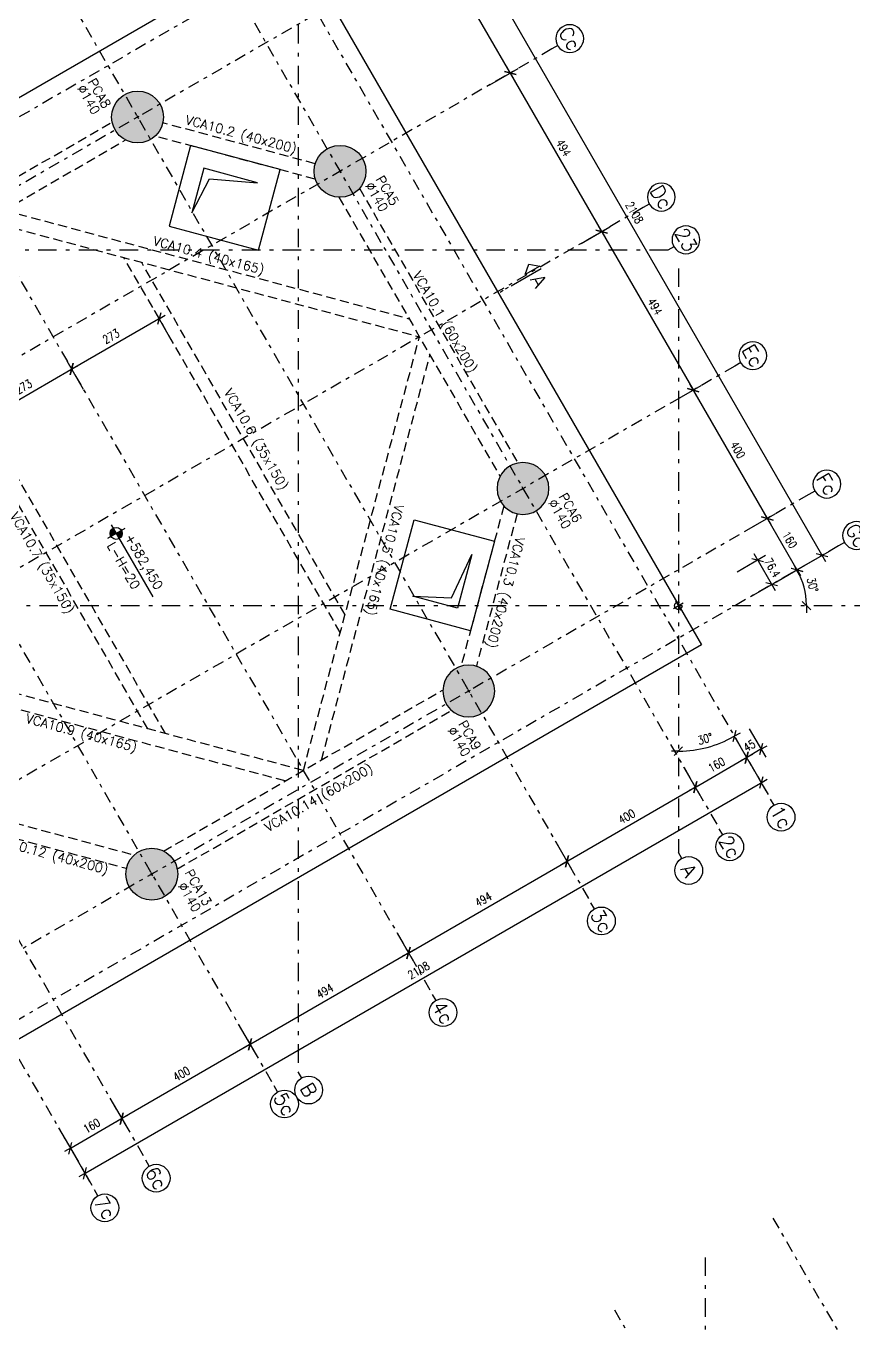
# Model space of a CAD drawing. Header units: metres. Extents: x 661733 to 661987, y 8168511 to 8168781.
# Drawn here: x 661831.59 to 661853.92, y 8168614.69 to 8168649.71 of the extents above; entities that cross this region are included whole.
import ezdxf
from ezdxf.enums import TextEntityAlignment as Align

# ---------------------------------------------------------------- set-up
doc = ezdxf.new("R2010")
doc.units = ezdxf.units.M
doc.header["$MEASUREMENT"] = 0
doc.linetypes.add('SPX-CAMPANARIO$0$DASHDOT2', pattern=[0.5, 0.25, -0.125, 0, -0.125])
doc.linetypes.add('SPX-CAMPANARIO$0$HIDDEN2', pattern=[0.1875, 0.125, -0.0625])
doc.layers.get('0').update_dxf_attribs({"linetype": 'CONTINUOUS'})
doc.layers.get('Defpoints').update_dxf_attribs({"linetype": 'CONTINUOUS'})
for name, color, linetype in [('SPX-CAMPANARIO$0$SP 00 Me1', 9, 'SPX-CAMPANARIO$0$DASHDOT2'), ('SPX-CAMPANARIO$0$SP0Me1', 9, 'SPX-CAMPANARIO$0$DASHDOT2'), ('SPX-CAMPANARIO$0$SP1CRT1', 3, 'CONTINUOUS'), ('SPX-CAMPANARIO$0$SP1INV1', 5, 'SPX-CAMPANARIO$0$HIDDEN2'), ('SPX-CAMPANARIO$0$SP1VST1', 2, 'CONTINUOUS'), ('SPX-CAMPANARIO$0$SP1VST3', 5, 'CONTINUOUS'), ('SPX-CAMPANARIO$0$SP3HT2', 254, 'CONTINUOUS'), ('SPX-CAMPANARIO$0$SP4DIM1', 5, 'CONTINUOUS'), ('SPX-CAMPANARIO$0$SP4TN 1', 5, 'CONTINUOUS'), ('SPX-CAMPANARIO$0$SP4TXT 2', 2, 'CONTINUOUS'), ('SPX-CAMPANARIO$0$SP4TXT4', 4, 'CONTINUOUS')]:
    doc.layers.add(name, color=color, linetype=linetype)
doc.styles.add('SPX-CAMPANARIO$0$SP_T-Geral', font='romans.shx')
doc.styles.add('SPX-CAMPANARIO$0$SP_TD_w.8', font='romans.shx', dxfattribs={"width": 0.8})
doc.dimstyles.new('SPX-CAMPANARIO$0$SP_D125cm_18', dxfattribs={"dimtxt": 0.225, "dimasz": 0.025, "dimexe": 0.25, "dimexo": 0.125, "dimgap": 0.125, "dimtad": 1, "dimdec": 1, "dimlfac": 100, "dimdsep": 46, "dimtxsty": 'SPX-CAMPANARIO$0$SP_TD_w.8', "dimblk": 'SPX-CAMPANARIO$0$TIC', "dimcen": 0.0125, "dimdle": 0.125, "dimclrt": 2, "dimadec": 3, "dimazin": 2, "dimtfac": 1, "dimtdec": 1, "dimtmove": 0, "dimatfit": 3, "dimfxl": 0.2, "dimtolj": 1, "dimtzin": 0, "dimarcsym": 0})

# ---------------------------------------------------------------- blocks, each defined once
blk = doc.blocks.new('*U61')
at = {"layer": 'SPX-CAMPANARIO$0$SP 00 Me1', "color": 0, "linetype": 'Continuous'}
blk.add_line((0, -0.15), (0, 0), dxfattribs=at)
blk.add_circle((0, -0.45), 0.3, dxfattribs=at)
at = {"layer": 'SPX-CAMPANARIO$0$SP 00 Me1', "color": 0, "linetype": 'Continuous', "style": 'SPX-CAMPANARIO$0$SP_T-Geral'}
blk.add_attdef('EIXO?', text='', height=0.3, dxfattribs=at).set_placement((0, -0.45), align=Align.MIDDLE_CENTER)
blk = doc.blocks.new('SPX-CAMPANARIO$0$TIC')
at = {"color": 2, "linetype": 'Continuous'}
blk.add_line((4.6, 4.6), (-4.6, -4.6), dxfattribs=at)
at = {"color": 5}
blk.add_line((-1, 0), (7.5, 0), dxfattribs=at)
blk = doc.blocks.new('*D78')
at = {"layer": 'Defpoints', "color": 0, "linetype": 'Continuous', "transparency": 16777216}
for p in [(10.539, 15.027), (-10.539, 14.267), (10.539, 14.267)]:
    blk.add_point(p, dxfattribs=at)
at = {"layer": 'SPX-CAMPANARIO$0$SP4DIM1', "color": 0, "linetype": 'Continuous', "lineweight": -2, "transparency": 16777216}
for p, q in [((-10.539, 14.392), (-10.539, 15.277)), ((10.539, 14.392), (10.539, 15.277)), ((-10.514, 15.027), (10.514, 15.027))]:
    blk.add_line(p, q, dxfattribs=at)
at = {"layer": 'SPX-CAMPANARIO$0$SP4DIM1', "color": 0, "linetype": 'Continuous', "lineweight": -2, "transparency": 16777216, "xscale": 0.025, "yscale": 0.025, "zscale": 0.025, "rotation": 180}
blk.add_blockref('SPX-CAMPANARIO$0$TIC', (-10.539, 15.027), dxfattribs=at)
at = {"layer": 'SPX-CAMPANARIO$0$SP4DIM1', "color": 0, "linetype": 'Continuous', "lineweight": -2, "transparency": 16777216, "xscale": 0.025, "yscale": 0.025, "zscale": 0.025}
blk.add_blockref('SPX-CAMPANARIO$0$TIC', (10.539, 15.027), dxfattribs=at)
at = {"layer": 'SPX-CAMPANARIO$0$SP4DIM1', "color": 2, "linetype": 'Continuous', "transparency": 16777216, "insert": (0, 15.264), "char_height": 0.225, "attachment_point": 5, "style": 'SPX-CAMPANARIO$0$SP_TD_w.8'}
blk.add_mtext('\\A1;2108', dxfattribs=at)
blk = doc.blocks.new('*D79')
at = {"layer": 'Defpoints', "color": 0, "linetype": 'Continuous', "transparency": 16777216}
for p in [(-8.939, 14.244), (-8.939, 13.484), (-4.939, 13.484)]:
    blk.add_point(p, dxfattribs=at)
at = {"layer": 'SPX-CAMPANARIO$0$SP4DIM1', "color": 0, "linetype": 'Continuous', "lineweight": -2, "transparency": 16777216}
for p, q in [((-8.939, 13.609), (-8.939, 14.494)), ((-4.939, 13.609), (-4.939, 14.494)), ((-4.964, 14.244), (-8.914, 14.244))]:
    blk.add_line(p, q, dxfattribs=at)
at = {"layer": 'SPX-CAMPANARIO$0$SP4DIM1', "color": 0, "linetype": 'Continuous', "lineweight": -2, "transparency": 16777216, "xscale": 0.025, "yscale": 0.025, "zscale": 0.025, "rotation": 180}
blk.add_blockref('SPX-CAMPANARIO$0$TIC', (-8.939, 14.244), dxfattribs=at)
at = {"layer": 'SPX-CAMPANARIO$0$SP4DIM1', "color": 0, "linetype": 'Continuous', "lineweight": -2, "transparency": 16777216, "xscale": 0.025, "yscale": 0.025, "zscale": 0.025}
blk.add_blockref('SPX-CAMPANARIO$0$TIC', (-4.939, 14.244), dxfattribs=at)
at = {"layer": 'SPX-CAMPANARIO$0$SP4DIM1', "color": 2, "linetype": 'Continuous', "transparency": 16777216, "insert": (-6.939, 14.481), "char_height": 0.225, "attachment_point": 5, "style": 'SPX-CAMPANARIO$0$SP_TD_w.8'}
blk.add_mtext('\\A1;400', dxfattribs=at)
blk = doc.blocks.new('*D80')
at = {"layer": 'Defpoints', "color": 0, "linetype": 'Continuous', "transparency": 16777216}
for p in [(0, 14.244), (-4.939, 13.484), (0, 13.484)]:
    blk.add_point(p, dxfattribs=at)
at = {"layer": 'SPX-CAMPANARIO$0$SP4DIM1', "color": 0, "linetype": 'Continuous', "lineweight": -2, "transparency": 16777216}
for p, q in [((-4.939, 13.609), (-4.939, 14.494)), ((0, 13.609), (0, 14.494)), ((-4.914, 14.244), (-0.025, 14.244))]:
    blk.add_line(p, q, dxfattribs=at)
at = {"layer": 'SPX-CAMPANARIO$0$SP4DIM1', "color": 0, "linetype": 'Continuous', "lineweight": -2, "transparency": 16777216, "xscale": 0.025, "yscale": 0.025, "zscale": 0.025, "rotation": 180}
blk.add_blockref('SPX-CAMPANARIO$0$TIC', (-4.939, 14.244), dxfattribs=at)
at = {"layer": 'SPX-CAMPANARIO$0$SP4DIM1', "color": 0, "linetype": 'Continuous', "lineweight": -2, "transparency": 16777216, "xscale": 0.025, "yscale": 0.025, "zscale": 0.025}
blk.add_blockref('SPX-CAMPANARIO$0$TIC', (0, 14.244), dxfattribs=at)
at = {"layer": 'SPX-CAMPANARIO$0$SP4DIM1', "color": 2, "linetype": 'Continuous', "transparency": 16777216, "insert": (-2.47, 14.481), "char_height": 0.225, "attachment_point": 5, "style": 'SPX-CAMPANARIO$0$SP_TD_w.8'}
blk.add_mtext('\\A1;494', dxfattribs=at)
blk = doc.blocks.new('*D81')
at = {"layer": 'Defpoints', "color": 0, "linetype": 'Continuous', "transparency": 16777216}
for p in [(4.939, 14.244), (0, 13.484), (4.939, 13.484)]:
    blk.add_point(p, dxfattribs=at)
at = {"layer": 'SPX-CAMPANARIO$0$SP4DIM1', "color": 0, "linetype": 'Continuous', "lineweight": -2, "transparency": 16777216}
for p, q in [((0, 13.609), (0, 14.494)), ((4.939, 13.609), (4.939, 14.494)), ((0.025, 14.244), (4.914, 14.244))]:
    blk.add_line(p, q, dxfattribs=at)
at = {"layer": 'SPX-CAMPANARIO$0$SP4DIM1', "color": 0, "linetype": 'Continuous', "lineweight": -2, "transparency": 16777216, "xscale": 0.025, "yscale": 0.025, "zscale": 0.025, "rotation": 180}
blk.add_blockref('SPX-CAMPANARIO$0$TIC', (0, 14.244), dxfattribs=at)
at = {"layer": 'SPX-CAMPANARIO$0$SP4DIM1', "color": 0, "linetype": 'Continuous', "lineweight": -2, "transparency": 16777216, "xscale": 0.025, "yscale": 0.025, "zscale": 0.025}
blk.add_blockref('SPX-CAMPANARIO$0$TIC', (4.939, 14.244), dxfattribs=at)
at = {"layer": 'SPX-CAMPANARIO$0$SP4DIM1', "color": 2, "linetype": 'Continuous', "transparency": 16777216, "insert": (2.47, 14.481), "char_height": 0.225, "attachment_point": 5, "style": 'SPX-CAMPANARIO$0$SP_TD_w.8'}
blk.add_mtext('\\A1;494', dxfattribs=at)
blk = doc.blocks.new('*D82')
at = {"layer": 'Defpoints', "color": 0, "linetype": 'Continuous', "transparency": 16777216}
for p in [(8.939, 14.244), (4.939, 13.484), (8.939, 13.484)]:
    blk.add_point(p, dxfattribs=at)
at = {"layer": 'SPX-CAMPANARIO$0$SP4DIM1', "color": 0, "linetype": 'Continuous', "lineweight": -2, "transparency": 16777216}
for p, q in [((4.939, 13.609), (4.939, 14.494)), ((8.939, 13.609), (8.939, 14.494)), ((4.964, 14.244), (8.914, 14.244))]:
    blk.add_line(p, q, dxfattribs=at)
at = {"layer": 'SPX-CAMPANARIO$0$SP4DIM1', "color": 0, "linetype": 'Continuous', "lineweight": -2, "transparency": 16777216, "xscale": 0.025, "yscale": 0.025, "zscale": 0.025, "rotation": 180}
blk.add_blockref('SPX-CAMPANARIO$0$TIC', (4.939, 14.244), dxfattribs=at)
at = {"layer": 'SPX-CAMPANARIO$0$SP4DIM1', "color": 0, "linetype": 'Continuous', "lineweight": -2, "transparency": 16777216, "xscale": 0.025, "yscale": 0.025, "zscale": 0.025}
blk.add_blockref('SPX-CAMPANARIO$0$TIC', (8.939, 14.244), dxfattribs=at)
at = {"layer": 'SPX-CAMPANARIO$0$SP4DIM1', "color": 2, "linetype": 'Continuous', "transparency": 16777216, "insert": (6.939, 14.481), "char_height": 0.225, "attachment_point": 5, "style": 'SPX-CAMPANARIO$0$SP_TD_w.8'}
blk.add_mtext('\\A1;400', dxfattribs=at)
blk = doc.blocks.new('*D83')
at = {"layer": 'Defpoints', "color": 0, "linetype": 'Continuous', "transparency": 16777216}
for p in [(10.539, 14.244), (8.939, 13.484), (10.539, 13.484)]:
    blk.add_point(p, dxfattribs=at)
at = {"layer": 'SPX-CAMPANARIO$0$SP4DIM1', "color": 0, "linetype": 'Continuous', "lineweight": -2, "transparency": 16777216}
for p, q in [((8.939, 13.609), (8.939, 14.494)), ((10.539, 13.609), (10.539, 14.494)), ((8.964, 14.244), (10.514, 14.244))]:
    blk.add_line(p, q, dxfattribs=at)
at = {"layer": 'SPX-CAMPANARIO$0$SP4DIM1', "color": 0, "linetype": 'Continuous', "lineweight": -2, "transparency": 16777216, "xscale": 0.025, "yscale": 0.025, "zscale": 0.025, "rotation": 180}
blk.add_blockref('SPX-CAMPANARIO$0$TIC', (8.939, 14.244), dxfattribs=at)
at = {"layer": 'SPX-CAMPANARIO$0$SP4DIM1', "color": 0, "linetype": 'Continuous', "lineweight": -2, "transparency": 16777216, "xscale": 0.025, "yscale": 0.025, "zscale": 0.025}
blk.add_blockref('SPX-CAMPANARIO$0$TIC', (10.539, 14.244), dxfattribs=at)
at = {"layer": 'SPX-CAMPANARIO$0$SP4DIM1', "color": 2, "linetype": 'Continuous', "transparency": 16777216, "insert": (9.739, 14.481), "char_height": 0.225, "attachment_point": 5, "style": 'SPX-CAMPANARIO$0$SP_TD_w.8'}
blk.add_mtext('\\A1;160', dxfattribs=at)
blk = doc.blocks.new('*D84')
at = {"layer": 'Defpoints', "color": 0, "linetype": 'Continuous', "transparency": 16777216}
for p in [(13.484, -8.939), (14.244, -8.939), (13.484, -10.539)]:
    blk.add_point(p, dxfattribs=at)
at = {"layer": 'SPX-CAMPANARIO$0$SP4DIM1', "color": 0, "linetype": 'Continuous', "lineweight": -2, "transparency": 16777216}
for p, q in [((13.609, -8.939), (14.494, -8.939)), ((14.244, -10.514), (14.244, -8.964)), ((13.609, -10.539), (14.494, -10.539))]:
    blk.add_line(p, q, dxfattribs=at)
at = {"layer": 'SPX-CAMPANARIO$0$SP4DIM1', "color": 0, "linetype": 'Continuous', "lineweight": -2, "transparency": 16777216, "xscale": 0.025, "yscale": 0.025, "zscale": 0.025}
for p, rotation in [((14.244, -8.939), 90), ((14.244, -10.539), 270)]:
    blk.add_blockref('SPX-CAMPANARIO$0$TIC', p, dxfattribs=dict(at, rotation=rotation))
at = {"layer": 'SPX-CAMPANARIO$0$SP4DIM1', "color": 2, "linetype": 'Continuous', "transparency": 16777216, "insert": (14.006, -9.739), "char_height": 0.225, "attachment_point": 5, "rotation": 90, "style": 'SPX-CAMPANARIO$0$SP_TD_w.8'}
blk.add_mtext('\\A1;160', dxfattribs=at)
blk = doc.blocks.new('*D85')
at = {"layer": 'Defpoints', "color": 0, "linetype": 'Continuous', "transparency": 16777216}
for p in [(13.484, -4.939), (13.484, -8.939), (14.244, -8.939)]:
    blk.add_point(p, dxfattribs=at)
at = {"layer": 'SPX-CAMPANARIO$0$SP4DIM1', "color": 0, "linetype": 'Continuous', "lineweight": -2, "transparency": 16777216}
for p, q in [((13.609, -4.939), (14.494, -4.939)), ((14.244, -4.964), (14.244, -8.914)), ((13.609, -8.939), (14.494, -8.939))]:
    blk.add_line(p, q, dxfattribs=at)
at = {"layer": 'SPX-CAMPANARIO$0$SP4DIM1', "color": 0, "linetype": 'Continuous', "lineweight": -2, "transparency": 16777216, "xscale": 0.025, "yscale": 0.025, "zscale": 0.025}
for p, rotation in [((14.244, -4.939), 90), ((14.244, -8.939), 270)]:
    blk.add_blockref('SPX-CAMPANARIO$0$TIC', p, dxfattribs=dict(at, rotation=rotation))
at = {"layer": 'SPX-CAMPANARIO$0$SP4DIM1', "color": 2, "linetype": 'Continuous', "transparency": 16777216, "insert": (14.006, -6.939), "char_height": 0.225, "attachment_point": 5, "rotation": 90, "style": 'SPX-CAMPANARIO$0$SP_TD_w.8'}
blk.add_mtext('\\A1;400', dxfattribs=at)
blk = doc.blocks.new('*D86')
at = {"layer": 'Defpoints', "color": 0, "linetype": 'Continuous', "transparency": 16777216}
for p in [(13.484, 0), (14.244, 0), (13.484, -4.939)]:
    blk.add_point(p, dxfattribs=at)
at = {"layer": 'SPX-CAMPANARIO$0$SP4DIM1', "color": 0, "linetype": 'Continuous', "lineweight": -2, "transparency": 16777216}
for p, q in [((13.609, 0), (14.494, 0)), ((14.244, -4.914), (14.244, -0.025)), ((13.609, -4.939), (14.494, -4.939))]:
    blk.add_line(p, q, dxfattribs=at)
at = {"layer": 'SPX-CAMPANARIO$0$SP4DIM1', "color": 0, "linetype": 'Continuous', "lineweight": -2, "transparency": 16777216, "xscale": 0.025, "yscale": 0.025, "zscale": 0.025}
for p, rotation in [((14.244, 0), 90), ((14.244, -4.939), 270)]:
    blk.add_blockref('SPX-CAMPANARIO$0$TIC', p, dxfattribs=dict(at, rotation=rotation))
at = {"layer": 'SPX-CAMPANARIO$0$SP4DIM1', "color": 2, "linetype": 'Continuous', "transparency": 16777216, "insert": (14.006, -2.47), "char_height": 0.225, "attachment_point": 5, "rotation": 90, "style": 'SPX-CAMPANARIO$0$SP_TD_w.8'}
blk.add_mtext('\\A1;494', dxfattribs=at)
blk = doc.blocks.new('*D87')
at = {"layer": 'Defpoints', "color": 0, "linetype": 'Continuous', "transparency": 16777216}
for p in [(13.484, 4.939), (14.244, 4.939), (13.484, 0)]:
    blk.add_point(p, dxfattribs=at)
at = {"layer": 'SPX-CAMPANARIO$0$SP4DIM1', "color": 0, "linetype": 'Continuous', "lineweight": -2, "transparency": 16777216}
for p, q in [((13.609, 4.939), (14.494, 4.939)), ((14.244, 0.025), (14.244, 4.914)), ((13.609, 0), (14.494, 0))]:
    blk.add_line(p, q, dxfattribs=at)
at = {"layer": 'SPX-CAMPANARIO$0$SP4DIM1', "color": 0, "linetype": 'Continuous', "lineweight": -2, "transparency": 16777216, "xscale": 0.025, "yscale": 0.025, "zscale": 0.025}
for p, rotation in [((14.244, 4.939), 90), ((14.244, 0), 270)]:
    blk.add_blockref('SPX-CAMPANARIO$0$TIC', p, dxfattribs=dict(at, rotation=rotation))
at = {"layer": 'SPX-CAMPANARIO$0$SP4DIM1', "color": 2, "linetype": 'Continuous', "transparency": 16777216, "insert": (14.006, 2.47), "char_height": 0.225, "attachment_point": 5, "rotation": 90, "style": 'SPX-CAMPANARIO$0$SP_TD_w.8'}
blk.add_mtext('\\A1;494', dxfattribs=at)
blk = doc.blocks.new('*D88')
at = {"layer": 'Defpoints', "color": 0, "linetype": 'Continuous', "transparency": 16777216}
for p in [(13.484, 8.939), (14.244, 8.939), (13.484, 4.939)]:
    blk.add_point(p, dxfattribs=at)
at = {"layer": 'SPX-CAMPANARIO$0$SP4DIM1', "color": 0, "linetype": 'Continuous', "lineweight": -2, "transparency": 16777216}
for p, q in [((13.609, 8.939), (14.494, 8.939)), ((14.244, 4.964), (14.244, 8.914)), ((13.609, 4.939), (14.494, 4.939))]:
    blk.add_line(p, q, dxfattribs=at)
at = {"layer": 'SPX-CAMPANARIO$0$SP4DIM1', "color": 0, "linetype": 'Continuous', "lineweight": -2, "transparency": 16777216, "xscale": 0.025, "yscale": 0.025, "zscale": 0.025}
for p, rotation in [((14.244, 8.939), 90), ((14.244, 4.939), 270)]:
    blk.add_blockref('SPX-CAMPANARIO$0$TIC', p, dxfattribs=dict(at, rotation=rotation))
at = {"layer": 'SPX-CAMPANARIO$0$SP4DIM1', "color": 2, "linetype": 'Continuous', "transparency": 16777216, "insert": (14.006, 6.939), "char_height": 0.225, "attachment_point": 5, "rotation": 90, "style": 'SPX-CAMPANARIO$0$SP_TD_w.8'}
blk.add_mtext('\\A1;400', dxfattribs=at)
blk = doc.blocks.new('*D89')
at = {"layer": 'Defpoints', "color": 0, "linetype": 'Continuous', "transparency": 16777216}
for p in [(13.484, 10.539), (14.244, 10.539), (13.484, 8.939)]:
    blk.add_point(p, dxfattribs=at)
at = {"layer": 'SPX-CAMPANARIO$0$SP4DIM1', "color": 0, "linetype": 'Continuous', "lineweight": -2, "transparency": 16777216}
for p, q in [((13.609, 10.539), (14.494, 10.539)), ((14.244, 8.964), (14.244, 10.514)), ((13.609, 8.939), (14.494, 8.939))]:
    blk.add_line(p, q, dxfattribs=at)
at = {"layer": 'SPX-CAMPANARIO$0$SP4DIM1', "color": 0, "linetype": 'Continuous', "lineweight": -2, "transparency": 16777216, "xscale": 0.025, "yscale": 0.025, "zscale": 0.025}
for p, rotation in [((14.244, 10.539), 90), ((14.244, 8.939), 270)]:
    blk.add_blockref('SPX-CAMPANARIO$0$TIC', p, dxfattribs=dict(at, rotation=rotation))
at = {"layer": 'SPX-CAMPANARIO$0$SP4DIM1', "color": 2, "linetype": 'Continuous', "transparency": 16777216, "insert": (14.006, 9.739), "char_height": 0.225, "attachment_point": 5, "rotation": 90, "style": 'SPX-CAMPANARIO$0$SP_TD_w.8'}
blk.add_mtext('\\A1;160', dxfattribs=at)
blk = doc.blocks.new('*D90')
at = {"layer": 'Defpoints', "color": 0, "linetype": 'Continuous', "transparency": 16777216}
for p in [(14.267, 10.539), (15.027, 10.539), (14.267, -10.539)]:
    blk.add_point(p, dxfattribs=at)
at = {"layer": 'SPX-CAMPANARIO$0$SP4DIM1', "color": 0, "linetype": 'Continuous', "lineweight": -2, "transparency": 16777216}
for p, q in [((14.392, 10.539), (15.277, 10.539)), ((15.027, -10.514), (15.027, 10.514)), ((14.392, -10.539), (15.277, -10.539))]:
    blk.add_line(p, q, dxfattribs=at)
at = {"layer": 'SPX-CAMPANARIO$0$SP4DIM1', "color": 0, "linetype": 'Continuous', "lineweight": -2, "transparency": 16777216, "xscale": 0.025, "yscale": 0.025, "zscale": 0.025}
for p, rotation in [((15.027, 10.539), 90), ((15.027, -10.539), 270)]:
    blk.add_blockref('SPX-CAMPANARIO$0$TIC', p, dxfattribs=dict(at, rotation=rotation))
at = {"layer": 'SPX-CAMPANARIO$0$SP4DIM1', "color": 2, "linetype": 'Continuous', "transparency": 16777216, "insert": (14.789, 0), "char_height": 0.225, "attachment_point": 5, "rotation": 90, "style": 'SPX-CAMPANARIO$0$SP_TD_w.8'}
blk.add_mtext('\\A1;2108', dxfattribs=at)
blk = doc.blocks.new('*D91')
at = {"layer": 'Defpoints', "color": 0, "linetype": 'Continuous', "transparency": 16777216}
for p in [(10.539, 15.539), (12.403, 15.539), (11.2, 14.127), (-5.021, -14.639), (10.539, -14.639)]:
    blk.add_point(p, dxfattribs=at)
at = {"layer": 'SPX-CAMPANARIO$0$SP4DIM1', "color": 0, "linetype": 'Continuous', "lineweight": -2, "transparency": 16777216}
blk.add_arc((10.539, 12.312), 1.931, 60.7418, 89.2582, dxfattribs=at)
at = {"layer": 'SPX-CAMPANARIO$0$SP4DIM1', "color": 0, "linetype": 'Continuous', "lineweight": -2, "transparency": 16777216, "xscale": 0.025, "yscale": 0.025, "zscale": 0.025}
for p, rotation in [((10.539, 14.243), 179.6291151257718), ((11.505, 13.984), 330.3708836166287)]:
    blk.add_blockref('SPX-CAMPANARIO$0$TIC', p, dxfattribs=dict(at, rotation=rotation))
at = {"layer": 'SPX-CAMPANARIO$0$SP4DIM1', "color": 2, "linetype": 'Continuous', "transparency": 16777216, "insert": (11.101, 14.407), "char_height": 0.225, "attachment_point": 5, "rotation": 345, "style": 'SPX-CAMPANARIO$0$SP_TD_w.8'}
blk.add_mtext('\\A1;30°', dxfattribs=at)
blk = doc.blocks.new('*D92')
at = {"layer": 'Defpoints', "color": 0, "linetype": 'Continuous', "transparency": 16777216}
for p in [(1.895, 15.539), (-14.639, 10.539), (15.539, 10.539), (13.397, 9.505), (15.539, 7.662)]:
    blk.add_point(p, dxfattribs=at)
at = {"layer": 'SPX-CAMPANARIO$0$SP4DIM1', "color": 0, "linetype": 'Continuous', "lineweight": -2, "transparency": 16777216}
blk.add_arc((10.555, 10.539), 3.024, 330.4737, 359.5263, dxfattribs=at)
at = {"layer": 'SPX-CAMPANARIO$0$SP4DIM1', "color": 0, "linetype": 'Continuous', "lineweight": -2, "transparency": 16777216, "xscale": 0.025, "yscale": 0.025, "zscale": 0.025}
for p, rotation in [((13.579, 10.539), 89.76313876443008), ((13.174, 9.027), 240.2368611810396)]:
    blk.add_blockref('SPX-CAMPANARIO$0$TIC', p, dxfattribs=dict(at, rotation=rotation))
at = {"layer": 'SPX-CAMPANARIO$0$SP4DIM1', "color": 2, "linetype": 'Continuous', "transparency": 16777216, "insert": (13.247, 9.818), "char_height": 0.225, "attachment_point": 5, "rotation": 75, "style": 'SPX-CAMPANARIO$0$SP_TD_w.8'}
blk.add_mtext('\\A1;30°', dxfattribs=at)
blk = doc.blocks.new('*D93')
at = {"layer": 'Defpoints', "color": 0, "linetype": 'Continuous', "transparency": 16777216}
for p in [(10.539, 13.461), (9.776, 12.701), (10.539, 12.701)]:
    blk.add_point(p, dxfattribs=at)
at = {"layer": 'SPX-CAMPANARIO$0$SP4DIM1', "color": 0, "linetype": 'Continuous', "lineweight": -2, "transparency": 16777216}
for p, q in [((9.776, 12.826), (9.776, 13.711)), ((10.539, 12.826), (10.539, 13.711)), ((9.801, 13.461), (10.514, 13.461))]:
    blk.add_line(p, q, dxfattribs=at)
at = {"layer": 'SPX-CAMPANARIO$0$SP4DIM1', "color": 0, "linetype": 'Continuous', "lineweight": -2, "transparency": 16777216, "xscale": 0.025, "yscale": 0.025, "zscale": 0.025, "rotation": 180}
blk.add_blockref('SPX-CAMPANARIO$0$TIC', (9.776, 13.461), dxfattribs=at)
at = {"layer": 'SPX-CAMPANARIO$0$SP4DIM1', "color": 0, "linetype": 'Continuous', "lineweight": -2, "transparency": 16777216, "xscale": 0.025, "yscale": 0.025, "zscale": 0.025}
blk.add_blockref('SPX-CAMPANARIO$0$TIC', (10.539, 13.461), dxfattribs=at)
at = {"layer": 'SPX-CAMPANARIO$0$SP4DIM1', "color": 2, "linetype": 'Continuous', "transparency": 16777216, "insert": (10.158, 13.699), "char_height": 0.225, "attachment_point": 5, "style": 'SPX-CAMPANARIO$0$SP_TD_w.8'}
blk.add_mtext('\\A1;76.4', dxfattribs=at)
blk = doc.blocks.new('*D94')
at = {"layer": 'Defpoints', "color": 0, "linetype": 'Continuous', "transparency": 16777216}
for p in [(13.484, 10.989), (13.484, 10.539), (14.244, 10.539)]:
    blk.add_point(p, dxfattribs=at)
at = {"layer": 'SPX-CAMPANARIO$0$SP4DIM1', "color": 0, "linetype": 'Continuous', "lineweight": -2, "transparency": 16777216}
for p, q in [((13.609, 10.989), (14.494, 10.989)), ((14.244, 10.964), (14.244, 10.564)), ((13.609, 10.539), (14.494, 10.539))]:
    blk.add_line(p, q, dxfattribs=at)
at = {"layer": 'SPX-CAMPANARIO$0$SP4DIM1', "color": 0, "linetype": 'Continuous', "lineweight": -2, "transparency": 16777216, "xscale": 0.025, "yscale": 0.025, "zscale": 0.025}
for p, rotation in [((14.244, 10.989), 90), ((14.244, 10.539), 270)]:
    blk.add_blockref('SPX-CAMPANARIO$0$TIC', p, dxfattribs=dict(at, rotation=rotation))
at = {"layer": 'SPX-CAMPANARIO$0$SP4DIM1', "color": 2, "linetype": 'Continuous', "transparency": 16777216, "insert": (14.006, 10.764), "char_height": 0.225, "attachment_point": 5, "rotation": 90, "style": 'SPX-CAMPANARIO$0$SP_TD_w.8'}
blk.add_mtext('\\A1;45', dxfattribs=at)
blk = doc.blocks.new('SPX-CAMPANARIO$0$SP_P_140')
at = {"layer": 'SPX-CAMPANARIO$0$SP3HT2', "linetype": 'Continuous'}
h = blk.add_hatch(color=256, dxfattribs=at)
h.dxf.hatch_style = 1
edge = h.paths.add_edge_path()
edge.add_arc((0, 0), 0.7, 0, 360)
at = {"layer": 'Defpoints'}
for p, q in [((-0.05, 0), (0.05, 0)), ((0, -0.05), (0, 0.05))]:
    blk.add_line(p, q, dxfattribs=at)
at = {"layer": 'SPX-CAMPANARIO$0$SP1CRT1', "ltscale": 10}
blk.add_circle((0, 0), 0.7, dxfattribs=at)
blk = doc.blocks.new('SPX-CAMPANARIO$0$ELEV02')
at = {"layer": 'SPX-CAMPANARIO$0$SP1VST1'}
for points in [[(-7.556, 5.793), (-5.968, 4.205), (-4.2, 5.973), (-5.788, 7.56)], [(7.556, 5.793), (5.968, 4.205), (4.2, 5.973), (5.788, 7.56)]]:
    blk.add_lwpolyline(points, close=True, dxfattribs=at)
at = {"layer": 'SPX-CAMPANARIO$0$SP1VST3'}
for points in [[(-5.788, 6.853), (-6.849, 5.793), (-5.968, 4.912), (-6.527, 5.793), (-5.788, 6.853)], [(5.788, 6.853), (6.849, 5.793), (5.968, 4.912), (6.527, 5.793), (5.788, 6.853)]]:
    blk.add_lwpolyline(points, dxfattribs=at)
blk = doc.blocks.new('SPX-CAMPANARIO$0$SP_IND_CORTE2')
for p, q in [((-0.27, 0), (-1.02, 0)), ((-0.135, 0), (-0.21, 0)), ((0, 0), (-0.075, 0))]:
    blk.add_line(p, q)
blk.add_lwpolyline([(-1.02, 0.06), (-0.66, 0.06), (-0.84, 0.21)], close=True)
at = {"style": 'SPX-CAMPANARIO$0$SP_T-Geral'}
blk.add_attdef('1', text='', height=0.3, dxfattribs=at).set_placement((-0.84, -0.2), align=Align.MIDDLE_CENTER)
blk = doc.blocks.new('*D57')
at = {"layer": 'Defpoints', "color": 0, "linetype": 'Continuous', "transparency": 16777216}
for p in [(-3.938, 0), (-3.178, 0), (-3.178, -2.725)]:
    blk.add_point(p, dxfattribs=at)
at = {"layer": 'SPX-CAMPANARIO$0$SP4DIM1', "color": 0, "linetype": 'Continuous', "lineweight": -2, "transparency": 16777216}
for p, q in [((-3.303, 0), (-4.188, 0)), ((-3.938, -2.7), (-3.938, -0.025)), ((-3.303, -2.725), (-4.188, -2.725))]:
    blk.add_line(p, q, dxfattribs=at)
at = {"layer": 'SPX-CAMPANARIO$0$SP4DIM1', "color": 0, "linetype": 'Continuous', "lineweight": -2, "transparency": 16777216, "xscale": 0.025, "yscale": 0.025, "zscale": 0.025}
for p, rotation in [((-3.938, 0), 90), ((-3.938, -2.725), 270)]:
    blk.add_blockref('SPX-CAMPANARIO$0$TIC', p, dxfattribs=dict(at, rotation=rotation))
at = {"layer": 'SPX-CAMPANARIO$0$SP4DIM1', "color": 2, "linetype": 'Continuous', "transparency": 16777216, "insert": (-4.175, -1.363), "char_height": 0.225, "attachment_point": 5, "rotation": 90, "style": 'SPX-CAMPANARIO$0$SP_TD_w.8'}
blk.add_mtext('\\A1;273', dxfattribs=at)
blk = doc.blocks.new('*D58')
at = {"layer": 'Defpoints', "color": 0, "linetype": 'Continuous', "transparency": 16777216}
for p in [(-3.178, 2.725), (-3.938, 0), (-3.178, 0)]:
    blk.add_point(p, dxfattribs=at)
at = {"layer": 'SPX-CAMPANARIO$0$SP4DIM1', "color": 0, "linetype": 'Continuous', "lineweight": -2, "transparency": 16777216}
for p, q in [((-3.303, 2.725), (-4.188, 2.725)), ((-3.938, 2.7), (-3.938, 0.025)), ((-3.303, 0), (-4.188, 0))]:
    blk.add_line(p, q, dxfattribs=at)
at = {"layer": 'SPX-CAMPANARIO$0$SP4DIM1', "color": 0, "linetype": 'Continuous', "lineweight": -2, "transparency": 16777216, "xscale": 0.025, "yscale": 0.025, "zscale": 0.025}
for p, rotation in [((-3.938, 2.725), 90), ((-3.938, 0), 270)]:
    blk.add_blockref('SPX-CAMPANARIO$0$TIC', p, dxfattribs=dict(at, rotation=rotation))
at = {"layer": 'SPX-CAMPANARIO$0$SP4DIM1', "color": 2, "linetype": 'Continuous', "transparency": 16777216, "insert": (-4.175, 1.362), "char_height": 0.225, "attachment_point": 5, "rotation": 90, "style": 'SPX-CAMPANARIO$0$SP_TD_w.8'}
blk.add_mtext('\\A1;273', dxfattribs=at)
blk = doc.blocks.new('SPX-CAMPANARIO$0$SP_EIXOS_CAMP')
at = {"layer": 'SPX-CAMPANARIO$0$SP0Me1', "ltscale": 2}
for p, q in [((1.3296, 15.5393), (-14.6393, -12.1197)), ((12.4027, 15.5393), (-5.021, -14.6393)), ((1.8951, 15.5393), (15.5393, 7.6618)), ((-14.6393, 13.2387), (15.5393, -4.185)), ((9.6258, 10.9894), (9.9258, 10.9894)), ((9.7758, 10.8394), (9.7758, 11.1394)), ((-14.6393, 2.8246), (15.5393, -14.5991))]:
    blk.add_line(p, q, dxfattribs=at)
at = {"layer": 'SPX-CAMPANARIO$0$SP0Me1', "ltscale": 1.25}
for p, q in [((-10.5393, 15.5393), (-10.5393, -14.6393)), ((-8.9393, 15.5393), (-8.9393, -14.6393)), ((-4.9393, 15.5393), (-4.9393, -14.6393)), ((0, 15.5393), (0, -14.6393)), ((4.9393, 15.5393), (4.9393, -14.6393)), ((8.9393, 15.5393), (8.9393, -14.6393)), ((10.5393, 15.5393), (10.5393, -14.6393)), ((-14.6393, 10.5393), (15.5393, 10.5393)), ((-14.6393, 8.9393), (15.5393, 8.9393)), ((-14.6393, 4.9393), (15.5393, 4.9393)), ((-14.6393, 0), (15.5393, 0)), ((-14.6393, -4.9393), (15.5393, -4.9393)), ((-14.6393, -8.9393), (15.5393, -8.9393)), ((-14.6393, -10.5393), (15.5393, -10.5393))]:
    blk.add_line(p, q, dxfattribs=at)
at = {"layer": 'SPX-CAMPANARIO$0$SP0Me1', "ltscale": 2}
blk.add_circle((9.7758, 10.9894), 0.1, dxfattribs=at)
at = {"layer": 'SPX-CAMPANARIO$0$SP0Me1'}
ref = blk.add_blockref('*U61', (-4.9393, 15.5393), dxfattribs=dict(at, xscale=-1.25, yscale=1.25, zscale=1.25, rotation=180))
ref.add_attrib('EIXO?', 'Cc', dxfattribs={"layer": 'SPX-CAMPANARIO$0$SP 00 Me1', "color": 0, "linetype": 'Continuous', "height": 0.375, "rotation": 0, "style": 'SPX-CAMPANARIO$0$SP_T-Geral'}).set_placement((-4.9393, 16.1018), align=Align.MIDDLE_CENTER)
ref = blk.add_blockref('*U61', (0, 15.5393), dxfattribs=dict(at, xscale=-1.25, yscale=1.25, zscale=1.25, rotation=180))
ref.add_attrib('EIXO?', 'Dc', dxfattribs={"layer": 'SPX-CAMPANARIO$0$SP 00 Me1', "color": 0, "linetype": 'Continuous', "height": 0.375, "rotation": 0, "style": 'SPX-CAMPANARIO$0$SP_T-Geral'}).set_placement((0, 16.1018), align=Align.MIDDLE_CENTER)
ref = blk.add_blockref('*U61', (1.3296, 15.5393), dxfattribs=dict(at, xscale=-1.25, yscale=1.25, zscale=1.25, rotation=180))
ref.add_attrib('EIXO?', '23', dxfattribs={"layer": 'SPX-CAMPANARIO$0$SP 00 Me1', "color": 0, "linetype": 'Continuous', "height": 0.375, "rotation": 0, "style": 'SPX-CAMPANARIO$0$SP_T-Geral'}).set_placement((1.3296, 16.1018), align=Align.MIDDLE_CENTER)
ref = blk.add_blockref('*U61', (4.9393, 15.5393), dxfattribs=dict(at, xscale=-1.25, yscale=1.25, zscale=1.25, rotation=180))
ref.add_attrib('EIXO?', 'Ec', dxfattribs={"layer": 'SPX-CAMPANARIO$0$SP 00 Me1', "color": 0, "linetype": 'Continuous', "height": 0.375, "rotation": 0, "style": 'SPX-CAMPANARIO$0$SP_T-Geral'}).set_placement((4.9393, 16.1018), align=Align.MIDDLE_CENTER)
ref = blk.add_blockref('*U61', (8.9393, 15.5393), dxfattribs=dict(at, xscale=-1.25, yscale=1.25, zscale=1.25, rotation=180))
ref.add_attrib('EIXO?', 'Fc', dxfattribs={"layer": 'SPX-CAMPANARIO$0$SP 00 Me1', "color": 0, "linetype": 'Continuous', "height": 0.375, "rotation": 0, "style": 'SPX-CAMPANARIO$0$SP_T-Geral'}).set_placement((8.9393, 16.1018), align=Align.MIDDLE_CENTER)
ref = blk.add_blockref('*U61', (10.5393, 15.5393), dxfattribs=dict(at, xscale=-1.25, yscale=1.25, zscale=1.25, rotation=180))
ref.add_attrib('EIXO?', 'Gc', dxfattribs={"layer": 'SPX-CAMPANARIO$0$SP 00 Me1', "color": 0, "linetype": 'Continuous', "height": 0.375, "rotation": 0, "style": 'SPX-CAMPANARIO$0$SP_T-Geral'}).set_placement((10.5393, 16.1018), align=Align.MIDDLE_CENTER)
ref = blk.add_blockref('*U61', (15.5393, 10.5393), dxfattribs=dict(at, xscale=1.25, yscale=1.25, zscale=1.25, rotation=90))
ref.add_attrib('EIXO?', '1c', dxfattribs={"layer": 'SPX-CAMPANARIO$0$SP 00 Me1', "color": 0, "linetype": 'Continuous', "height": 0.375, "rotation": 0, "style": 'SPX-CAMPANARIO$0$SP_T-Geral'}).set_placement((16.1018, 10.5393), align=Align.MIDDLE_CENTER)
ref = blk.add_blockref('*U61', (15.5393, 8.9393), dxfattribs=dict(at, xscale=1.25, yscale=1.25, zscale=1.25, rotation=90))
ref.add_attrib('EIXO?', '2c', dxfattribs={"layer": 'SPX-CAMPANARIO$0$SP 00 Me1', "color": 0, "linetype": 'Continuous', "height": 0.375, "rotation": 0, "style": 'SPX-CAMPANARIO$0$SP_T-Geral'}).set_placement((16.1018, 8.9393), align=Align.MIDDLE_CENTER)
ref = blk.add_blockref('*U61', (15.5393, 7.6618), dxfattribs=dict(at, xscale=1.25, yscale=1.25, zscale=1.25, rotation=90))
ref.add_attrib('EIXO?', 'A', dxfattribs={"layer": 'SPX-CAMPANARIO$0$SP 00 Me1', "color": 0, "linetype": 'Continuous', "height": 0.375, "rotation": 0, "style": 'SPX-CAMPANARIO$0$SP_T-Geral'}).set_placement((16.1018, 7.6618), align=Align.MIDDLE_CENTER)
ref = blk.add_blockref('*U61', (15.5393, 4.9393), dxfattribs=dict(at, xscale=1.25, yscale=1.25, zscale=1.25, rotation=90))
ref.add_attrib('EIXO?', '3c', dxfattribs={"layer": 'SPX-CAMPANARIO$0$SP 00 Me1', "color": 0, "linetype": 'Continuous', "height": 0.375, "rotation": 0, "style": 'SPX-CAMPANARIO$0$SP_T-Geral'}).set_placement((16.1018, 4.9393), align=Align.MIDDLE_CENTER)
ref = blk.add_blockref('*U61', (15.5393, 0), dxfattribs=dict(at, xscale=1.25, yscale=1.25, zscale=1.25, rotation=90))
ref.add_attrib('EIXO?', '4c', dxfattribs={"layer": 'SPX-CAMPANARIO$0$SP 00 Me1', "color": 0, "linetype": 'Continuous', "height": 0.375, "rotation": 0, "style": 'SPX-CAMPANARIO$0$SP_T-Geral'}).set_placement((16.1018, 0), align=Align.MIDDLE_CENTER)
ref = blk.add_blockref('*U61', (15.5393, -4.185), dxfattribs=dict(at, xscale=1.25, yscale=1.25, zscale=1.25, rotation=90))
ref.add_attrib('EIXO?', 'B', dxfattribs={"layer": 'SPX-CAMPANARIO$0$SP 00 Me1', "color": 0, "linetype": 'Continuous', "height": 0.375, "rotation": 0, "style": 'SPX-CAMPANARIO$0$SP_T-Geral'}).set_placement((16.1018, -4.185), align=Align.MIDDLE_CENTER)
ref = blk.add_blockref('*U61', (15.5393, -4.9393), dxfattribs=dict(at, xscale=1.25, yscale=1.25, zscale=1.25, rotation=90))
ref.add_attrib('EIXO?', '5c', dxfattribs={"layer": 'SPX-CAMPANARIO$0$SP 00 Me1', "color": 0, "linetype": 'Continuous', "height": 0.375, "rotation": 0, "style": 'SPX-CAMPANARIO$0$SP_T-Geral'}).set_placement((16.1018, -4.9393), align=Align.MIDDLE_CENTER)
ref = blk.add_blockref('*U61', (15.5393, -8.9393), dxfattribs=dict(at, xscale=1.25, yscale=1.25, zscale=1.25, rotation=90))
ref.add_attrib('EIXO?', '6c', dxfattribs={"layer": 'SPX-CAMPANARIO$0$SP 00 Me1', "color": 0, "linetype": 'Continuous', "height": 0.375, "rotation": 0, "style": 'SPX-CAMPANARIO$0$SP_T-Geral'}).set_placement((16.1018, -8.9393), align=Align.MIDDLE_CENTER)
ref = blk.add_blockref('*U61', (15.5393, -10.5393), dxfattribs=dict(at, xscale=1.25, yscale=1.25, zscale=1.25, rotation=90))
ref.add_attrib('EIXO?', '7c', dxfattribs={"layer": 'SPX-CAMPANARIO$0$SP 00 Me1', "color": 0, "linetype": 'Continuous', "height": 0.375, "rotation": 0, "style": 'SPX-CAMPANARIO$0$SP_T-Geral'}).set_placement((16.1018, -10.5393), align=Align.MIDDLE_CENTER)
at = {"layer": 'SPX-CAMPANARIO$0$SP4DIM1', "linetype": 'Continuous'}
for base, line1, line2, picture, middle in [((13.3967, 9.5052), ((1.8951, 15.5393), (15.5393, 7.6618)), ((-14.6393, 10.5393), (15.5393, 10.5393)), '*D92', (13.2466, 9.8182)), ((11.1998, 14.1265), ((10.5393, 15.5393), (10.5393, -14.6393)), ((12.4027, 15.5393), (-5.021, -14.6393)), '*D91', (11.1006, 14.4066))]:
    dim = blk.add_angular_dim_2l(base=base, line1=line1, line2=line2, dimstyle='SPX-CAMPANARIO$0$SP_D125cm_18', dxfattribs=at)
    dim.commit()
    dim.dimension.update_dxf_attribs({"geometry": picture, "text_midpoint": middle})
for base, p1, p2, picture, middle in [((10.5393, 15.0265), (-10.5393, 14.2667), (10.5393, 14.2667), '*D78', (0, 15.264)), ((4.9393, 14.2438), (0, 13.484), (4.9393, 13.484), '*D81', (2.4697, 14.4813))]:
    dim = blk.add_linear_dim(base=base, p1=p1, p2=p2, dimstyle='SPX-CAMPANARIO$0$SP_D125cm_18', override={"dimdec": 0}, dxfattribs=at)
    dim.commit()
    dim.dimension.update_dxf_attribs({"geometry": picture, "text_midpoint": middle})
for base, p1, p2, angle, picture, middle in [((-8.9393, 14.2438), (-4.9393, 13.484), (-8.9393, 13.484), 180, '*D79', (-6.9393, 14.4813)), ((14.2438, 10.5393), (13.484, 8.9393), (13.484, 10.5393), 90, '*D89', (14.0063, 9.7393)), ((14.2438, 8.9393), (13.484, 4.9393), (13.484, 8.9393), 90, '*D88', (14.0063, 6.9393)), ((14.2438, -8.9393), (13.484, -4.9393), (13.484, -8.9393), 270, '*D85', (14.0063, -6.9393)), ((14.2438, -8.9393), (13.484, -10.5393), (13.484, -8.9393), 90, '*D84', (14.0063, -9.7393))]:
    dim = blk.add_linear_dim(base=base, p1=p1, p2=p2, angle=angle, dimstyle='SPX-CAMPANARIO$0$SP_D125cm_18', dxfattribs=at)
    dim.commit()
    dim.dimension.update_dxf_attribs({"geometry": picture, "text_midpoint": middle})
for base, p1, p2, angle, picture, middle in [((0, 14.2438), (-4.9393, 13.484), (0, 13.484), 0, '*D80', (-2.4697, 14.4813)), ((15.0265, 10.5393), (14.2667, -10.5393), (14.2667, 10.5393), 90, '*D90', (14.789, 0)), ((14.2438, 4.9393), (13.484, 0), (13.484, 4.9393), 90, '*D87', (14.0063, 2.4697)), ((14.2438, 0), (13.484, -4.9393), (13.484, 0), 90, '*D86', (14.0063, -2.4697))]:
    dim = blk.add_linear_dim(base=base, p1=p1, p2=p2, angle=angle, dimstyle='SPX-CAMPANARIO$0$SP_D125cm_18', override={"dimdec": 0}, dxfattribs=at)
    dim.commit()
    dim.dimension.update_dxf_attribs({"geometry": picture, "text_midpoint": middle})
for base, p1, p2, picture, middle in [((8.9393, 14.2438), (4.9393, 13.484), (8.9393, 13.484), '*D82', (6.9393, 14.4813)), ((10.5393, 14.2438), (8.9393, 13.484), (10.5393, 13.484), '*D83', (9.7393, 14.4813))]:
    dim = blk.add_linear_dim(base=base, p1=p1, p2=p2, dimstyle='SPX-CAMPANARIO$0$SP_D125cm_18', dxfattribs=at)
    dim.commit()
    dim.dimension.update_dxf_attribs({"geometry": picture, "text_midpoint": middle})
dim = blk.add_linear_dim(base=(10.53934, 13.46101), p1=(9.77581, 12.70124), p2=(10.53934, 12.70124), dimstyle='SPX-CAMPANARIO$0$SP_D125cm_18', dxfattribs=at)
dim.commit()
dim.dimension.update_dxf_attribs({"geometry": '*D93', "text_midpoint": (10.15757, 13.46101), "dimtype": 128})
dim = blk.add_linear_dim(base=(14.2438, 10.5393), p1=(13.484, 10.9894), p2=(13.484, 10.5393), angle=270, dimstyle='SPX-CAMPANARIO$0$SP_D125cm_18', dxfattribs=at)
dim.commit()
dim.dimension.update_dxf_attribs({"geometry": '*D94', "text_midpoint": (14.2438, 10.7644), "dimtype": 128})
blk = doc.blocks.new('SPX-CAMPANARIO$0$02')
at = {"layer": 'SPX-CAMPANARIO$0$SP1INV1', "ltscale": 2}
for p, q in [((-8.564, 0), (0, 8.564)), ((-8.564, 0.566), (-0.566, 8.564)), ((8.564, 0), (0, 8.564)), ((8.564, 0.566), (0.566, 8.564)), ((5.489, 3.075), (-5.489, 3.075)), ((5.839, 2.725), (-5.839, 2.725)), ((8.564, 0), (0, -8.564)), ((-8.564, 0), (0, -8.564)), ((-8.564, -0.566), (-0.566, -8.564)), ((8.564, -0.566), (0.566, -8.564)), ((5.839, -2.725), (-5.839, -2.725)), ((5.489, -3.075), (-5.489, -3.075))]:
    blk.add_line(p, q, dxfattribs=at)
at = {"layer": 'SPX-CAMPANARIO$0$SP4DIM1', "linetype": 'Continuous'}
for base, p1, p2, angle, picture, middle in [((-3.937713557, -0.000000014), (-3.177936707, 2.72499999), (-3.177936743, -0.000000014), 269.999999146, '*D58', (-4.175213557, 1.362499988)), ((-3.93771356, -0.00000001), (-3.17793669, -2.72500002), (-3.17793674, -0.00000001), 90.00000117, '*D57', (-4.17521356, -1.36250002))]:
    dim = blk.add_linear_dim(base=base, p1=p1, p2=p2, angle=angle, dimstyle='SPX-CAMPANARIO$0$SP_D125cm_18', override={"dimdec": 0}, dxfattribs=at)
    dim.commit()
    dim.dimension.update_dxf_attribs({"geometry": picture, "text_midpoint": middle})
blk = doc.blocks.new('SPX-CAMPANARIO')
at = {"layer": 'SPX-CAMPANARIO$0$SP1INV1', "ltscale": 2}
for p, q in [((661826.5061, 8168642.8363), (661833.9132, 8168647.1128)), ((661826.7439, 8168642.2808), (661834.2753, 8168646.6291)), ((661840.5964, 8168645.3309), (661844.876, 8168637.9184)), ((661840.0424, 8168645.0904), (661844.3907, 8168637.559)), ((661835.3083, 8168627.4469), (661842.8397, 8168631.7952)), ((661835.6704, 8168626.9632), (661843.0775, 8168631.2397))]:
    blk.add_line(p, q, dxfattribs=at)
for points in [[(661839.4024, 8168645.995), (661835.2897, 8168647.097)], [(661839.4037, 8168645.5805), (661835.0814, 8168646.7387)], [(661844.4958, 8168636.7607), (661843.3377, 8168632.4385)], [(661844.8541, 8168636.5524), (661843.7521, 8168632.4397)], [(661830.1956, 8168628.5045), (661834.5178, 8168627.3464)], [(661830.1969, 8168628.09), (661834.3095, 8168626.9881)]]:
    blk.add_lwpolyline(points, dxfattribs=at)
at = {"layer": 'SPX-CAMPANARIO$0$SP1VST1'}
blk.add_lwpolyline([(661838.8259, 8168652.0688), (661849.8259, 8168633.0162), (661830.7734, 8168622.0162), (661819.7734, 8168641.0688)], close=True, dxfattribs=at)
at = {"layer": 'SPX-CAMPANARIO$0$SP4TN 1', "color": 9}
for p, q in [((661834.263, 8168636.1583), (661833.7953, 8168635.8883)), ((661833.8941, 8168636.2572), (661835.0169, 8168634.3126))]:
    blk.add_line(p, q, dxfattribs=at)
blk.add_circle((661834.0291, 8168636.0233), 0.162, dxfattribs=at)
for points in [[(661834.0291, 8168636.0233), (661833.9481, 8168636.1636), (661833.8727, 8168636.0653)], [(661834.0291, 8168636.0233), (661833.8888, 8168635.9423), (661833.8727, 8168636.0653)], [(661834.0291, 8168636.0233), (661834.1694, 8168636.1043), (661834.1856, 8168635.9814)], [(661834.0291, 8168636.0233), (661834.1101, 8168635.8831), (661834.1856, 8168635.9814)]]:
    blk.add_solid(points, dxfattribs=at)
for name, rotation in [('SPX-CAMPANARIO$0$02', 300.000000039103), ('SPX-CAMPANARIO$0$ELEV02', 300.000000039116)]:
    blk.add_blockref(name, (661834.7996, 8168637.0425), dxfattribs=dict(rotation=rotation))
at = {"color": 4, "xscale": -1, "rotation": 300.0000000450238}
blk.add_blockref('SPX-CAMPANARIO$0$SP_P_140', (661843.5469, 8168631.7705), dxfattribs=at)
at = {"layer": 'SPX-CAMPANARIO$0$SP 00 Me1', "linetype": 'Continuous', "rotation": 300.000000039103}
for p in [(661834.7996, 8168637.0425), (661854.7996, 8168602.4015)]:
    blk.add_blockref('SPX-CAMPANARIO$0$SP_EIXOS_CAMP', p, dxfattribs=at)
at = {"layer": 'SPX-CAMPANARIO$0$SP1CRT1'}
for p, rotation in [((661834.6076, 8168647.2539), 300.000000039103), ((661840.0717, 8168645.7898), 300.000000039103), ((661834.9917, 8168626.8312), 120.0000000330993)]:
    blk.add_blockref('SPX-CAMPANARIO$0$SP_P_140', p, dxfattribs=dict(at, rotation=rotation))
at = {"layer": 'SPX-CAMPANARIO$0$SP1CRT1', "xscale": -1, "rotation": 300.0000000450238}
blk.add_blockref('SPX-CAMPANARIO$0$SP_P_140', (661845.011, 8168637.2346), dxfattribs=at)
at = {"layer": 'SPX-CAMPANARIO$0$SP4TXT4'}
ref = blk.add_blockref('SPX-CAMPANARIO$0$SP_IND_CORTE2', (661844.3951, 8168642.5328), dxfattribs=dict(at, xscale=-1.25, yscale=1.25, zscale=1.25, rotation=30.00000021257377))
ref.add_attrib('Nº', 'A', dxfattribs={"height": 0.375, "rotation": 300, "style": 'SPX-CAMPANARIO$0$SP_T-Geral'}).set_placement((661845.4351, 8168642.8315), align=Align.MIDDLE_CENTER)
at = {"layer": 'SPX-CAMPANARIO$0$SP4TN 1', "insert": (661834.1894, 8168635.8844), "char_height": 0.25, "attachment_point": 7, "rotation": 300, "style": 'SPX-CAMPANARIO$0$SP_T-Geral'}
blk.add_mtext_dynamic_manual_height_columns('+582,450', width=1.269714, gutter_width=12.5, heights=[0], dxfattribs=at)
at = {"layer": 'SPX-CAMPANARIO$0$SP4TXT 2', "char_height": 0.25, "line_spacing_factor": 0.8, "style": 'SPX-CAMPANARIO$0$SP_T-Geral'}
for s, insert, attachment_point, rotation in [('PCA8\\P%%C140', (661833.2189, 8168648.1811), 4, 300), ('VCA10.2 (40x200)', (661837.3512, 8168646.5898), 8, 345), ('PCA5\\P%%C140', (661840.9938, 8168645.5568), 4, 300), ('VCA10.4 (40x165)', (661836.4757, 8168643.3222), 8, 345), ('VCA10.1 (60x200)', (661842.7284, 8168641.6202), 8, 300), ('VCA10.6 (35x150)', (661837.6306, 8168638.4583), 8, 300), ('PCA6\\P%%C140', (661845.9332, 8168637.0016), 4, 300), ('VCA10.5 (40x165)', (661841.076, 8168635.3541), 8, 255), ('VCA10.7 (35x150)', (661832.1423, 8168635.2896), 2, 300), ('L-H=20', (661834.2293, 8168635.1543), 5, 300), ('VCA10.3 (40x200)', (661844.3436, 8168634.4786), 8, 255), ('VCA10.9 (40x165)', (661833.1236, 8168630.7628), 2, 345), ('PCA9\\P%%C140', (661843.6469, 8168630.1193), 6, 300), ('VCA10.14 (60x200)', (661839.5982, 8168628.7131), 8, 30), ('VCA10.12 (40x200)', (661832.2481, 8168627.4953), 2, 345), ('PCA13\\P%%C140', (661836.3694, 8168625.923), 6, 300)]:
    blk.add_mtext(s, dxfattribs=dict(at, insert=insert, attachment_point=attachment_point, rotation=rotation))

msp = doc.modelspace()

# ---------------------------------------------------------------- block references
msp.add_blockref('SPX-CAMPANARIO', (0, 0))

doc.saveas('drawing.dxf')
